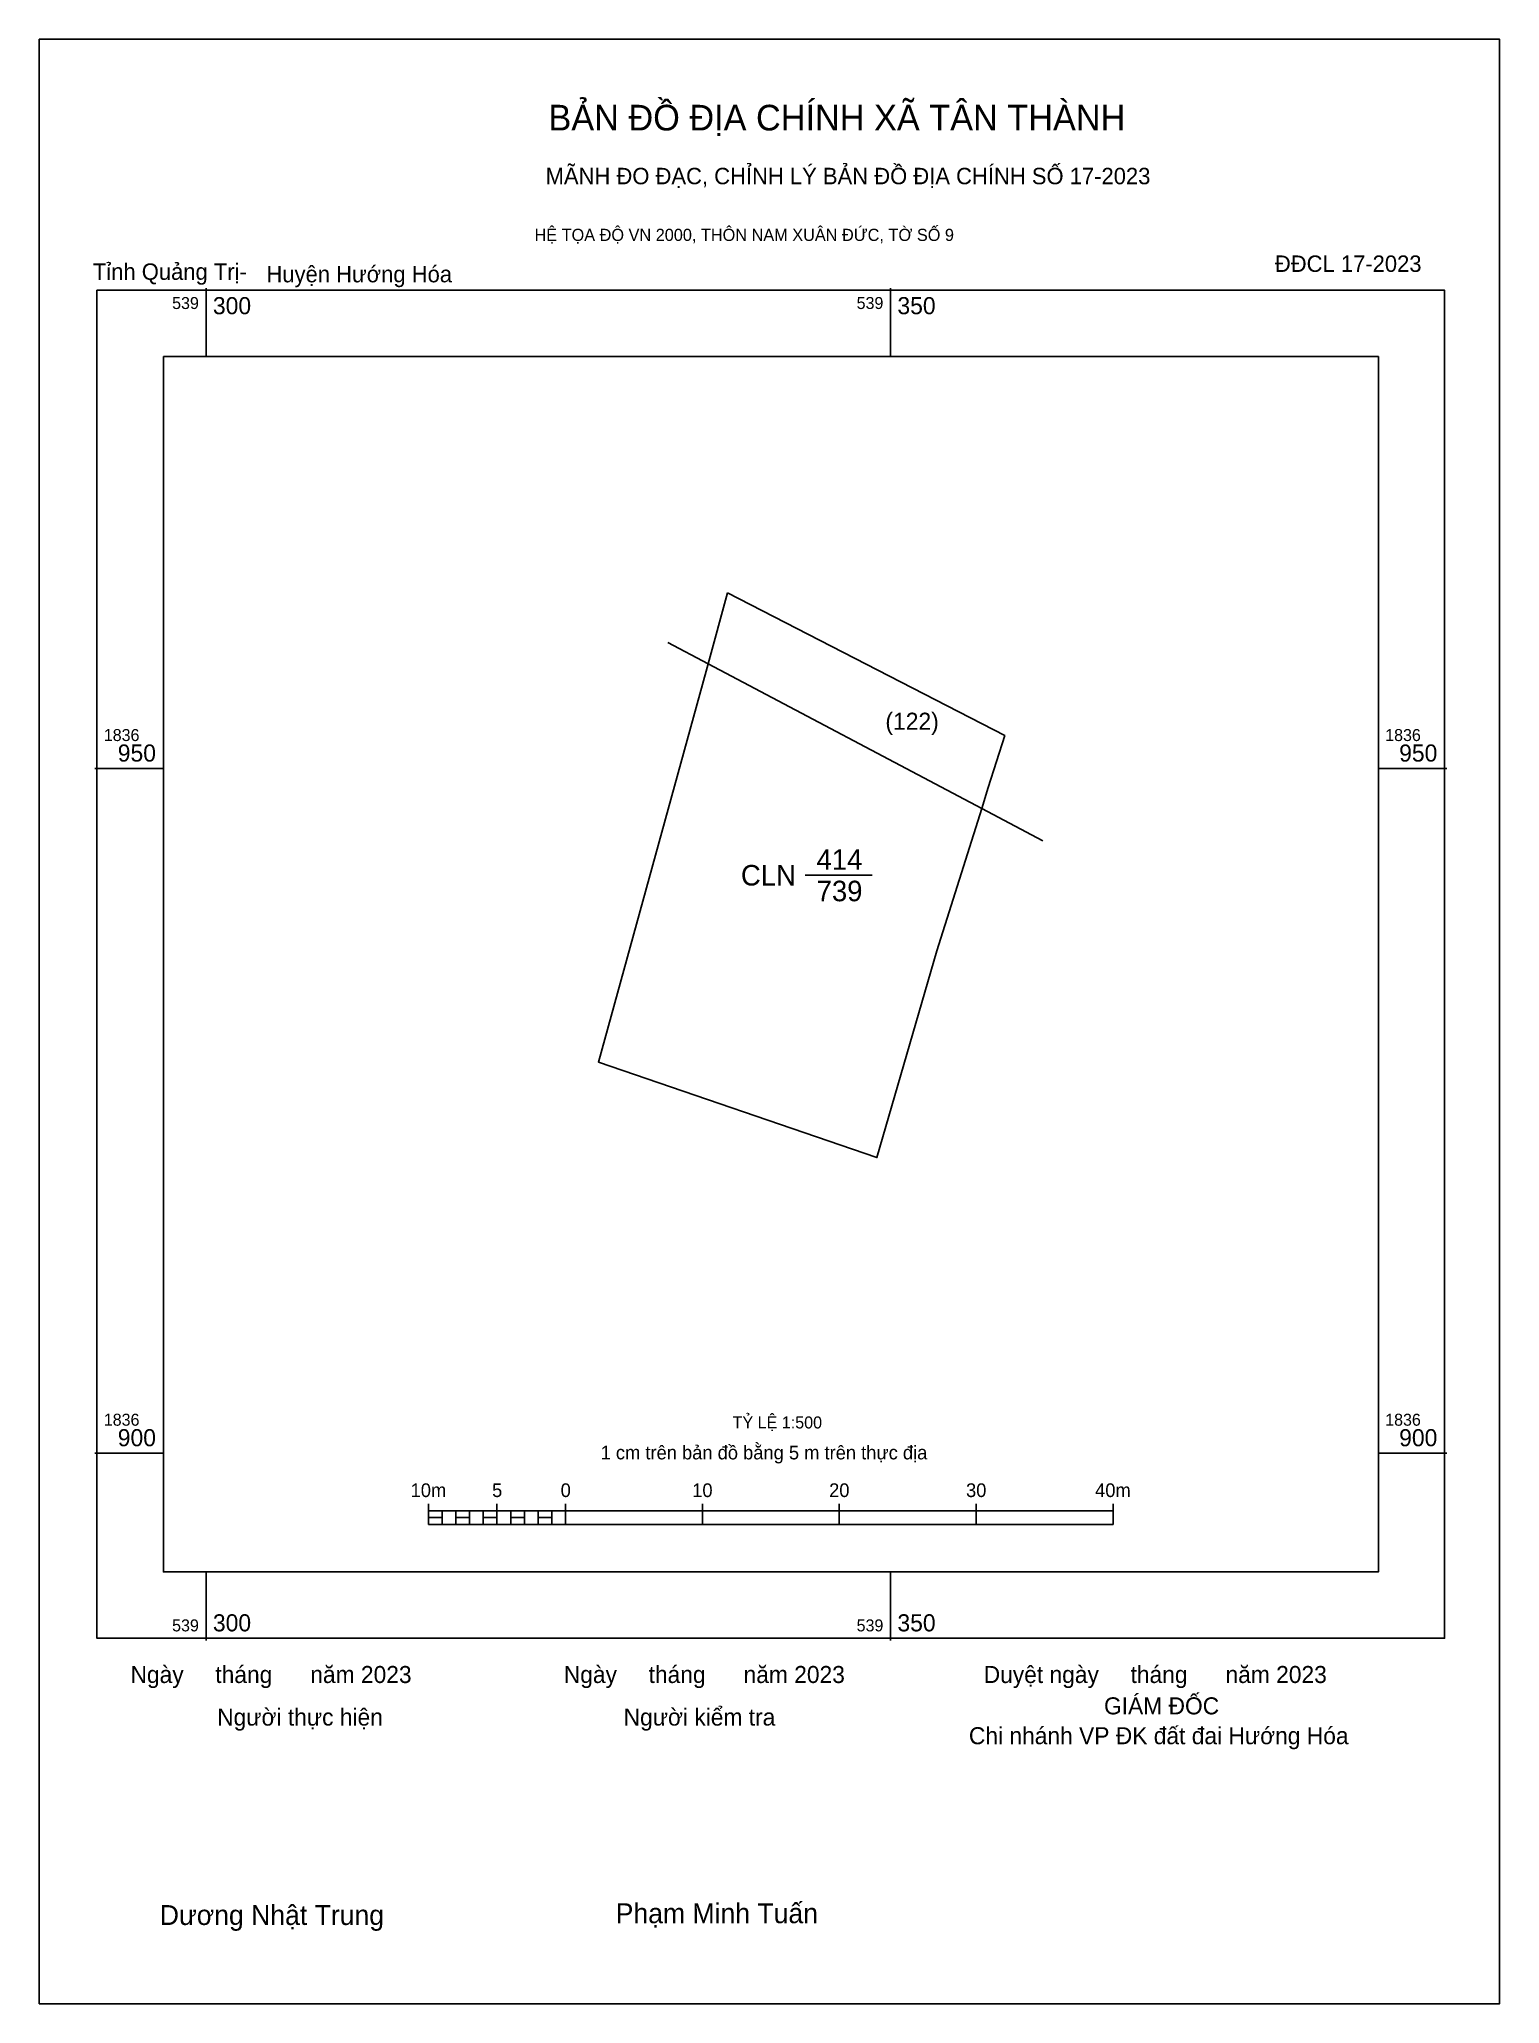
# Model space of a CAD drawing. Extents: x 539288 to 539394, y 1836860 to 1837003.
import ezdxf

# ---------------------------------------------------------------- set-up
doc = ezdxf.new("R2010")
doc.units = 0
for name, color, linetype in [('Level 10', 7, 'Continuous'), ('Level 11', 7, 'Continuous'), ('Level 13', 7, 'Continuous'), ('Level 15', 7, 'Continuous'), ('Level 27', 7, 'Continuous'), ('Level 59', 7, 'Continuous'), ('Level 6', 7, 'Continuous'), ('Level 62', 7, 'Continuous'), ('Level 63', 7, 'Continuous'), ('Level 9', 7, 'Continuous')]:
    doc.layers.add(name, color=color, linetype=linetype)

msp = doc.modelspace()

# ---------------------------------------------------------------- linework, layer by layer
at = {"layer": 'Level 10'}
msp.add_line((539343.77, 1836942.2), (539348.66, 1836942.2), dxfattribs=at)
msp.add_lwpolyline([(539338.09, 1836962.82), (539358.34, 1836952.4), (539357.14, 1836948.6), (539356.66, 1836947.08), (539353.37, 1836936.69), (539349, 1836921.59), (539328.66, 1836928.54), (539336.52, 1836957.11), (539336.67, 1836957.65)], close=True, dxfattribs=at)
at = {"layer": 'Level 15'}
msp.add_lwpolyline([(539287.82, 1837003.25), (539394.49, 1837003.25), (539394.49, 1836859.79), (539287.82, 1836859.79)], close=True, dxfattribs=at)
at = {"layer": 'Level 27'}
for p, q in [((539358.34, 1836952.4), (539358.35, 1836952.4)), ((539328.66, 1836928.54), (539328.66, 1836928.54)), ((539349, 1836921.59), (539349, 1836921.59)), ((539349, 1836921.59), (539349.01, 1836921.59))]:
    msp.add_line(p, q, dxfattribs=at)
at = {"layer": 'Level 59'}
msp.add_lwpolyline([(539333.73, 1836959.2), (539336.67, 1836957.65), (539356.66, 1836947.08), (539361.12, 1836944.71)], dxfattribs=at)
at = {"layer": 'Level 62'}
msp.add_lwpolyline([(539296.88, 1836980.08), (539385.63, 1836980.08), (539385.63, 1836891.32), (539296.88, 1836891.32)], close=True, dxfattribs=at)
at = {"layer": 'Level 63'}
for p, q in [((539300, 1836985.08), (539300, 1836980.08)), ((539350, 1836985.08), (539350, 1836980.08)), ((539291.88, 1836950), (539296.88, 1836950)), ((539385.63, 1836950), (539390.63, 1836950)), ((539291.88, 1836900), (539296.88, 1836900)), ((539385.63, 1836900), (539390.63, 1836900)), ((539316.25, 1836896.29), (539316.25, 1836894.79)), ((539316.25, 1836895.79), (539366.25, 1836895.79)), ((539317.25, 1836895.79), (539317.25, 1836894.79)), ((539318.25, 1836895.79), (539318.25, 1836894.79)), ((539319.25, 1836895.79), (539319.25, 1836894.79)), ((539320.25, 1836895.79), (539320.25, 1836894.79)), ((539321.25, 1836896.29), (539321.25, 1836894.79)), ((539321.25, 1836895.79), (539321.25, 1836894.79)), ((539322.25, 1836895.79), (539322.25, 1836894.79)), ((539323.25, 1836895.79), (539323.25, 1836894.79)), ((539324.25, 1836895.79), (539324.25, 1836894.79)), ((539325.25, 1836895.79), (539325.25, 1836894.79)), ((539326.25, 1836896.29), (539326.25, 1836894.79)), ((539326.25, 1836895.79), (539326.25, 1836894.79)), ((539336.25, 1836896.29), (539336.25, 1836894.79)), ((539346.25, 1836896.29), (539346.25, 1836894.79)), ((539356.25, 1836896.29), (539356.25, 1836894.79)), ((539366.25, 1836896.29), (539366.25, 1836894.79)), ((539316.25, 1836894.79), (539366.25, 1836894.79)), ((539300, 1836891.32), (539300, 1836886.32)), ((539350, 1836891.32), (539350, 1836886.32))]:
    msp.add_line(p, q, dxfattribs=at)
for points in [[(539292.03, 1836984.92), (539390.47, 1836984.92), (539390.47, 1836886.48), (539292.03, 1836886.48)], [(539316.25, 1836895.29), (539317.25, 1836895.29), (539317.25, 1836894.79), (539316.25, 1836894.79)], [(539316.25, 1836895.29), (539317.25, 1836895.29), (539317.25, 1836894.79), (539316.25, 1836894.79)], [(539318.25, 1836895.29), (539319.25, 1836895.29), (539319.25, 1836894.79), (539318.25, 1836894.79)], [(539320.25, 1836895.29), (539321.25, 1836895.29), (539321.25, 1836894.79), (539320.25, 1836894.79)], [(539322.25, 1836895.29), (539323.25, 1836895.29), (539323.25, 1836894.79), (539322.25, 1836894.79)], [(539324.25, 1836895.29), (539325.25, 1836895.29), (539325.25, 1836894.79), (539324.25, 1836894.79)]]:
    msp.add_lwpolyline(points, close=True, dxfattribs=at)

# ---------------------------------------------------------------- texts
at = {"layer": 'Level 11'}
msp.add_text('(122)', height=1.25, dxfattribs=at).set_placement((539349.62, 1836952.82))
at = {"layer": 'Level 13'}
for s, p in [('CLN', (539339.07, 1836941.45)), ('414', (539344.59, 1836942.6)), ('739', (539344.6, 1836940.3))]:
    msp.add_text(s, height=1.5, dxfattribs=at).set_placement(p)
at = {"layer": 'Level 6'}
msp.add_text('TỶ LỆ 1:500', height=0.879, dxfattribs=at).set_placement((539338.46, 1836901.8))
at = {"layer": 'Level 63'}
for s, height, p in [('BẢN ĐỒ ĐỊA CHÍNH XÃ TÂN THÀNH', 1.8718, (539325.01, 1836996.59)), ('MÃNH ĐO ĐẠC, CHỈNH LÝ BẢN ĐỒ ĐỊA CHÍNH SỐ 17-2023', 1.2011, (539324.8, 1836992.66)), ('HỆ TỌA ĐỘ VN 2000, THÔN NAM XUÂN ĐỨC, TỜ SỐ 9', 0.8891, (539323.99, 1836988.52)), ('539', 0.875, (539297.52, 1836983.55)), ('300', 1.25, (539300.5, 1836983.17)), ('539', 0.875, (539347.52, 1836983.55)), ('350', 1.25, (539350.5, 1836983.17)), ('1836', 0.875, (539292.53, 1836952)), ('1836', 0.875, (539386.13, 1836952)), ('950', 1.25, (539293.55, 1836950.5)), ('950', 1.25, (539387.15, 1836950.5)), ('1836', 0.875, (539292.53, 1836902)), ('1836', 0.875, (539386.13, 1836902)), ('900', 1.25, (539293.55, 1836900.5)), ('900', 1.25, (539387.15, 1836900.5)), ('1 cm trên bản đồ bằng 5 m trên thực địa', 1, (539328.82, 1836899.54)), ('10m', 1, (539314.94, 1836896.79)), ('5', 1, (539320.89, 1836896.79)), ('0', 1, (539325.9, 1836896.79)), ('10', 1, (539335.51, 1836896.79)), ('20', 1, (539345.51, 1836896.79)), ('30', 1, (539355.51, 1836896.79)), ('40m', 1, (539364.94, 1836896.79)), ('539', 0.875, (539297.52, 1836886.98)), ('300', 1.25, (539300.5, 1836886.98)), ('539', 0.875, (539347.52, 1836886.98)), ('350', 1.25, (539350.5, 1836886.98)), ('Ngày     tháng      năm 2023', 1.2442, (539294.48, 1836883.21)), ('Ngày     tháng      năm 2023', 1.2442, (539326.13, 1836883.21)), ('Duyệt ngày     tháng      năm 2023', 1.2442, (539356.8, 1836883.21)), ('Người thực hiện', 1.2442, (539300.81, 1836880.1)), ('Người kiểm tra', 1.2442, (539330.5, 1836880.1)), ('GIÁM ĐỐC', 1.244, (539365.59, 1836880.92)), ('Chi nhánh VP ĐK đất đai Hướng Hóa', 1.2442, (539355.72, 1836878.74)), ('Dương Nhật Trung', 1.4512, (539296.62, 1836865.54)), ('Phạm Minh Tuấn', 1.4512, (539329.92, 1836865.67))]:
    msp.add_text(s, height=height, dxfattribs=at).set_placement(p)
at = {"layer": 'Level 9'}
for s, p in [('ĐĐCL 17-2023', (539378.07, 1836986.26)), ('Tỉnh Quảng Trị-', (539291.73, 1836985.68)), ('Huyện Hướng Hóa', (539304.41, 1836985.5))]:
    msp.add_text(s, height=1.2011, dxfattribs=at).set_placement(p)

doc.saveas('drawing.dxf')
